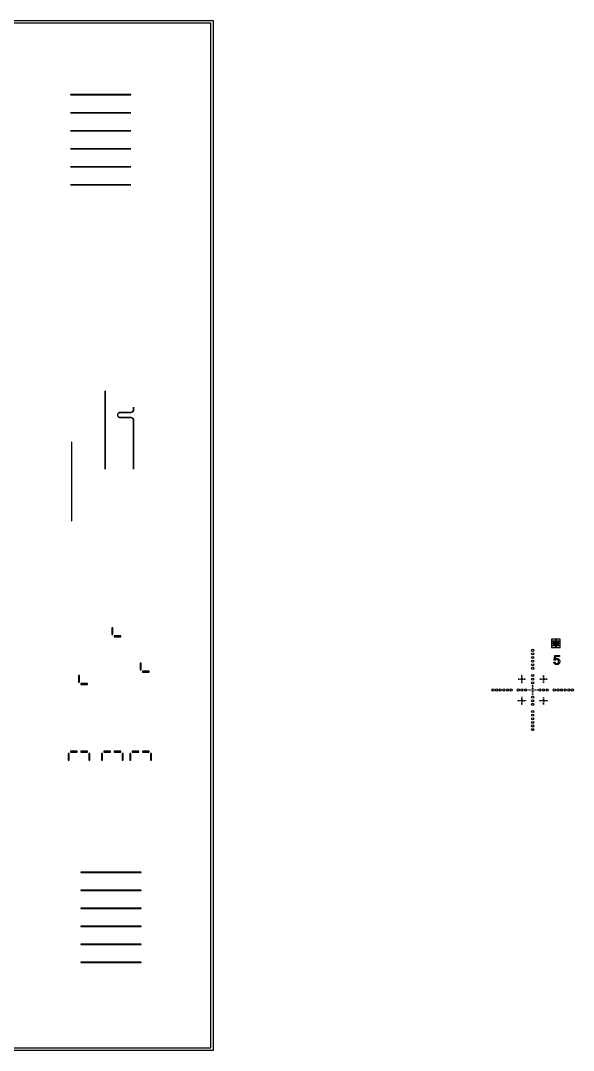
# Model space of a CAD drawing. Extents: x -47275 to 45580, y -34000 to 39989.
# Drawn here: x 30260 to 40990, y -10000 to 10000 of the extents above; entities that cross this region are included whole.
import ezdxf

# ---------------------------------------------------------------- set-up
doc = ezdxf.new("R2010")
doc.units = 0
doc.layers.add('Hybrids', color=5, linetype='CONTINUOUS')

# ---------------------------------------------------------------- blocks, each defined once
blk = doc.blocks.new('Alignment_marks')
at = {"layer": 'Hybrids', "linetype": 'CONTINUOUS'}
for points in [[(40567.5, -2010.591), (40567.5, -2051.841), (40650, -2051.841), (40650, -2045.591), (40649.782, -2045.581), (40649.566, -2045.553), (40649.353, -2045.506), (40649.145, -2045.44), (40648.943, -2045.357), (40648.75, -2045.256), (40648.566, -2045.139), (40648.393, -2045.006), (40648.232, -2044.859), (40648.085, -2044.698), (40647.952, -2044.525), (40647.835, -2044.341), (40647.734, -2044.148), (40647.651, -2043.946), (40647.585, -2043.738), (40647.538, -2043.525), (40647.51, -2043.309), (40647.5, -2043.091), (40647.51, -2042.873), (40647.538, -2042.657), (40647.585, -2042.444), (40647.651, -2042.236), (40647.734, -2042.034), (40647.835, -2041.841), (40647.952, -2041.657), (40648.085, -2041.484), (40648.232, -2041.323), (40648.393, -2041.176), (40648.566, -2041.043), (40648.75, -2040.926), (40648.943, -2040.825), (40649.145, -2040.742), (40649.353, -2040.676), (40649.566, -2040.629), (40649.782, -2040.601), (40650, -2040.591), (40650, -2035.591), (40649.782, -2035.581), (40649.566, -2035.553), (40649.353, -2035.506), (40649.145, -2035.44), (40648.943, -2035.357), (40648.75, -2035.256), (40648.566, -2035.139), (40648.393, -2035.006), (40648.232, -2034.859), (40648.085, -2034.698), (40647.952, -2034.525), (40647.835, -2034.341), (40647.734, -2034.148), (40647.651, -2033.946), (40647.585, -2033.738), (40647.538, -2033.525), (40647.51, -2033.309), (40647.5, -2033.091), (40647.51, -2032.873), (40647.538, -2032.657), (40647.585, -2032.444), (40647.651, -2032.236), (40647.734, -2032.034), (40647.835, -2031.841), (40647.952, -2031.657), (40648.085, -2031.484), (40648.232, -2031.323), (40648.393, -2031.176), (40648.566, -2031.043), (40648.75, -2030.926), (40648.943, -2030.825), (40649.145, -2030.742), (40649.353, -2030.676), (40649.566, -2030.629), (40649.782, -2030.601), (40650, -2030.591), (40650, -2025.591), (40649.782, -2025.581), (40649.566, -2025.553), (40649.353, -2025.506), (40649.145, -2025.44), (40648.943, -2025.357), (40648.75, -2025.256), (40648.566, -2025.139), (40648.393, -2025.006), (40648.232, -2024.859), (40648.085, -2024.698), (40647.952, -2024.525), (40647.835, -2024.341), (40647.734, -2024.148), (40647.651, -2023.946), (40647.585, -2023.738), (40647.538, -2023.525), (40647.51, -2023.309), (40647.5, -2023.091), (40647.51, -2022.873), (40647.538, -2022.657), (40647.585, -2022.444), (40647.651, -2022.236), (40647.734, -2022.034), (40647.835, -2021.841), (40647.952, -2021.657), (40648.085, -2021.484), (40648.232, -2021.323), (40648.393, -2021.176), (40648.566, -2021.043), (40648.75, -2020.926), (40648.943, -2020.825), (40649.145, -2020.742), (40649.353, -2020.676), (40649.566, -2020.629), (40649.782, -2020.601), (40650, -2020.591), (40650, -2010.591), (40567.5, -2010.591)], [(40567.5, -2051.841), (40567.5, -2093.091), (40577.5, -2093.091), (40577.51, -2092.873), (40577.538, -2092.657), (40577.585, -2092.444), (40577.651, -2092.236), (40577.734, -2092.034), (40577.835, -2091.841), (40577.952, -2091.657), (40578.085, -2091.484), (40578.232, -2091.323), (40578.393, -2091.176), (40578.566, -2091.043), (40578.75, -2090.926), (40578.943, -2090.825), (40579.145, -2090.742), (40579.353, -2090.676), (40579.566, -2090.629), (40579.782, -2090.601), (40580, -2090.591), (40580.218, -2090.601), (40580.434, -2090.629), (40580.647, -2090.676), (40580.855, -2090.742), (40581.057, -2090.825), (40581.25, -2090.926), (40581.434, -2091.043), (40581.607, -2091.176), (40581.768, -2091.323), (40581.915, -2091.484), (40582.048, -2091.657), (40582.165, -2091.841), (40582.266, -2092.034), (40582.349, -2092.236), (40582.415, -2092.444), (40582.462, -2092.657), (40582.49, -2092.873), (40582.5, -2093.091), (40587.5, -2093.091), (40587.51, -2092.873), (40587.538, -2092.657), (40587.585, -2092.444), (40587.651, -2092.236), (40587.734, -2092.034), (40587.835, -2091.841), (40587.952, -2091.657), (40588.085, -2091.484), (40588.232, -2091.323), (40588.393, -2091.176), (40588.566, -2091.043), (40588.75, -2090.926), (40588.943, -2090.825), (40589.145, -2090.742), (40589.353, -2090.676), (40589.566, -2090.629), (40589.782, -2090.601), (40590, -2090.591), (40590.218, -2090.601), (40590.434, -2090.629), (40590.647, -2090.676), (40590.855, -2090.742), (40591.057, -2090.825), (40591.25, -2090.926), (40591.434, -2091.043), (40591.607, -2091.176), (40591.768, -2091.323), (40591.915, -2091.484), (40592.048, -2091.657), (40592.165, -2091.841), (40592.266, -2092.034), (40592.349, -2092.236), (40592.415, -2092.444), (40592.462, -2092.657), (40592.49, -2092.873), (40592.5, -2093.091), (40597.5, -2093.091), (40597.51, -2092.873), (40597.538, -2092.657), (40597.585, -2092.444), (40597.651, -2092.236), (40597.734, -2092.034), (40597.835, -2091.841), (40597.952, -2091.657), (40598.085, -2091.484), (40598.232, -2091.323), (40598.393, -2091.176), (40598.566, -2091.043), (40598.75, -2090.926), (40598.943, -2090.825), (40599.145, -2090.742), (40599.353, -2090.676), (40599.566, -2090.629), (40599.782, -2090.601), (40600, -2090.591), (40600.218, -2090.601), (40600.434, -2090.629), (40600.647, -2090.676), (40600.855, -2090.742), (40601.057, -2090.825), (40601.25, -2090.926), (40601.434, -2091.043), (40601.607, -2091.176), (40601.768, -2091.323), (40601.915, -2091.484), (40602.048, -2091.657), (40602.165, -2091.841), (40602.266, -2092.034), (40602.349, -2092.236), (40602.415, -2092.444), (40602.462, -2092.657), (40602.49, -2092.873), (40602.5, -2093.091), (40608.75, -2093.091), (40608.75, -2051.841), (40567.5, -2051.841)], [(40567.5, -2093.091), (40567.5, -2134.341), (40608.75, -2134.341), (40608.75, -2093.091), (40602.5, -2093.091), (40602.49, -2093.309), (40602.462, -2093.525), (40602.415, -2093.738), (40602.349, -2093.946), (40602.266, -2094.148), (40602.165, -2094.341), (40602.048, -2094.525), (40601.915, -2094.698), (40601.768, -2094.859), (40601.607, -2095.006), (40601.434, -2095.139), (40601.25, -2095.256), (40601.057, -2095.357), (40600.855, -2095.44), (40600.647, -2095.506), (40600.434, -2095.553), (40600.218, -2095.581), (40600, -2095.591), (40599.782, -2095.581), (40599.566, -2095.553), (40599.353, -2095.506), (40599.145, -2095.44), (40598.943, -2095.357), (40598.75, -2095.256), (40598.566, -2095.139), (40598.393, -2095.006), (40598.232, -2094.859), (40598.085, -2094.698), (40597.952, -2094.525), (40597.835, -2094.341), (40597.734, -2094.148), (40597.651, -2093.946), (40597.585, -2093.738), (40597.538, -2093.525), (40597.51, -2093.309), (40597.5, -2093.091), (40592.5, -2093.091), (40592.49, -2093.309), (40592.462, -2093.525), (40592.415, -2093.738), (40592.349, -2093.946), (40592.266, -2094.148), (40592.165, -2094.341), (40592.048, -2094.525), (40591.915, -2094.698), (40591.768, -2094.859), (40591.607, -2095.006), (40591.434, -2095.139), (40591.25, -2095.256), (40591.057, -2095.357), (40590.855, -2095.44), (40590.647, -2095.506), (40590.434, -2095.553), (40590.218, -2095.581), (40590, -2095.591), (40589.782, -2095.581), (40589.566, -2095.553), (40589.353, -2095.506), (40589.145, -2095.44), (40588.943, -2095.357), (40588.75, -2095.256), (40588.566, -2095.139), (40588.393, -2095.006), (40588.232, -2094.859), (40588.085, -2094.698), (40587.952, -2094.525), (40587.835, -2094.341), (40587.734, -2094.148), (40587.651, -2093.946), (40587.585, -2093.738), (40587.538, -2093.525), (40587.51, -2093.309), (40587.5, -2093.091), (40582.5, -2093.091), (40582.49, -2093.309), (40582.462, -2093.525), (40582.415, -2093.738), (40582.349, -2093.946), (40582.266, -2094.148), (40582.165, -2094.341), (40582.048, -2094.525), (40581.915, -2094.698), (40581.768, -2094.859), (40581.607, -2095.006), (40581.434, -2095.139), (40581.25, -2095.256), (40581.057, -2095.357), (40580.855, -2095.44), (40580.647, -2095.506), (40580.434, -2095.553), (40580.218, -2095.581), (40580, -2095.591), (40579.782, -2095.581), (40579.566, -2095.553), (40579.353, -2095.506), (40579.145, -2095.44), (40578.943, -2095.357), (40578.75, -2095.256), (40578.566, -2095.139), (40578.393, -2095.006), (40578.232, -2094.859), (40578.085, -2094.698), (40577.952, -2094.525), (40577.835, -2094.341), (40577.734, -2094.148), (40577.651, -2093.946), (40577.585, -2093.738), (40577.538, -2093.525), (40577.51, -2093.309), (40577.5, -2093.091), (40567.5, -2093.091)], [(40567.5, -2134.341), (40567.5, -2175.591), (40650, -2175.591), (40650, -2165.591), (40649.782, -2165.581), (40649.566, -2165.553), (40649.353, -2165.506), (40649.145, -2165.44), (40648.943, -2165.357), (40648.75, -2165.256), (40648.566, -2165.139), (40648.393, -2165.006), (40648.232, -2164.859), (40648.085, -2164.698), (40647.952, -2164.525), (40647.835, -2164.341), (40647.734, -2164.148), (40647.651, -2163.946), (40647.585, -2163.738), (40647.538, -2163.525), (40647.51, -2163.309), (40647.5, -2163.091), (40647.51, -2162.873), (40647.538, -2162.657), (40647.585, -2162.444), (40647.651, -2162.236), (40647.734, -2162.034), (40647.835, -2161.841), (40647.952, -2161.657), (40648.085, -2161.484), (40648.232, -2161.323), (40648.393, -2161.176), (40648.566, -2161.043), (40648.75, -2160.926), (40648.943, -2160.825), (40649.145, -2160.742), (40649.353, -2160.676), (40649.566, -2160.629), (40649.782, -2160.601), (40650, -2160.591), (40650, -2155.591), (40649.782, -2155.581), (40649.566, -2155.553), (40649.353, -2155.506), (40649.145, -2155.44), (40648.943, -2155.357), (40648.75, -2155.256), (40648.566, -2155.139), (40648.393, -2155.006), (40648.232, -2154.859), (40648.085, -2154.698), (40647.952, -2154.525), (40647.835, -2154.341), (40647.734, -2154.148), (40647.651, -2153.946), (40647.585, -2153.738), (40647.538, -2153.525), (40647.51, -2153.309), (40647.5, -2153.091), (40647.51, -2152.873), (40647.538, -2152.657), (40647.585, -2152.444), (40647.651, -2152.236), (40647.734, -2152.034), (40647.835, -2151.841), (40647.952, -2151.657), (40648.085, -2151.484), (40648.232, -2151.323), (40648.393, -2151.176), (40648.566, -2151.043), (40648.75, -2150.926), (40648.943, -2150.825), (40649.145, -2150.742), (40649.353, -2150.676), (40649.566, -2150.629), (40649.782, -2150.601), (40650, -2150.591), (40650, -2145.591), (40649.782, -2145.581), (40649.566, -2145.553), (40649.353, -2145.506), (40649.145, -2145.44), (40648.943, -2145.357), (40648.75, -2145.256), (40648.566, -2145.139), (40648.393, -2145.006), (40648.232, -2144.859), (40648.085, -2144.698), (40647.952, -2144.525), (40647.835, -2144.341), (40647.734, -2144.148), (40647.651, -2143.946), (40647.585, -2143.738), (40647.538, -2143.525), (40647.51, -2143.309), (40647.5, -2143.091), (40647.51, -2142.873), (40647.538, -2142.657), (40647.585, -2142.444), (40647.651, -2142.236), (40647.734, -2142.034), (40647.835, -2141.841), (40647.952, -2141.657), (40648.085, -2141.484), (40648.232, -2141.323), (40648.393, -2141.176), (40648.566, -2141.043), (40648.75, -2140.926), (40648.943, -2140.825), (40649.145, -2140.742), (40649.353, -2140.676), (40649.566, -2140.629), (40649.782, -2140.601), (40650, -2140.591), (40650, -2134.341), (40567.5, -2134.341)], [(40608.75, -2051.841), (40608.75, -2072.466), (40647.58, -2072.466), (40647.585, -2072.444), (40647.651, -2072.236), (40647.734, -2072.034), (40647.835, -2071.841), (40647.952, -2071.657), (40648.085, -2071.484), (40648.232, -2071.323), (40648.393, -2071.176), (40648.566, -2071.043), (40648.75, -2070.926), (40648.943, -2070.825), (40649.145, -2070.742), (40649.353, -2070.676), (40649.566, -2070.629), (40649.782, -2070.601), (40650, -2070.591), (40650, -2065.591), (40649.782, -2065.581), (40649.566, -2065.553), (40649.353, -2065.506), (40649.145, -2065.44), (40648.943, -2065.357), (40648.75, -2065.256), (40648.566, -2065.139), (40648.393, -2065.006), (40648.232, -2064.859), (40648.085, -2064.698), (40647.952, -2064.525), (40647.835, -2064.341), (40647.734, -2064.148), (40647.651, -2063.946), (40647.585, -2063.738), (40647.538, -2063.525), (40647.51, -2063.309), (40647.5, -2063.091), (40647.51, -2062.873), (40647.538, -2062.657), (40647.585, -2062.444), (40647.651, -2062.236), (40647.734, -2062.034), (40647.835, -2061.841), (40647.952, -2061.657), (40648.085, -2061.484), (40648.232, -2061.323), (40648.393, -2061.176), (40648.566, -2061.043), (40648.75, -2060.926), (40648.943, -2060.825), (40649.145, -2060.742), (40649.353, -2060.676), (40649.566, -2060.629), (40649.782, -2060.601), (40650, -2060.591), (40650, -2051.841), (40608.75, -2051.841)], [(40608.75, -2072.466), (40608.75, -2093.091), (40617.5, -2093.091), (40617.51, -2092.873), (40617.538, -2092.657), (40617.585, -2092.444), (40617.651, -2092.236), (40617.734, -2092.034), (40617.835, -2091.841), (40617.952, -2091.657), (40618.085, -2091.484), (40618.232, -2091.323), (40618.393, -2091.176), (40618.566, -2091.043), (40618.75, -2090.926), (40618.943, -2090.825), (40619.145, -2090.742), (40619.353, -2090.676), (40619.566, -2090.629), (40619.782, -2090.601), (40620, -2090.591), (40620.218, -2090.601), (40620.434, -2090.629), (40620.647, -2090.676), (40620.855, -2090.742), (40621.057, -2090.825), (40621.25, -2090.926), (40621.434, -2091.043), (40621.607, -2091.176), (40621.768, -2091.323), (40621.915, -2091.484), (40622.048, -2091.657), (40622.165, -2091.841), (40622.266, -2092.034), (40622.349, -2092.236), (40622.415, -2092.444), (40622.462, -2092.657), (40622.49, -2092.873), (40622.5, -2093.091), (40627.5, -2093.091), (40627.51, -2092.873), (40627.538, -2092.657), (40627.585, -2092.444), (40627.651, -2092.236), (40627.734, -2092.034), (40627.835, -2091.841), (40627.952, -2091.657), (40628.085, -2091.484), (40628.232, -2091.323), (40628.393, -2091.176), (40628.566, -2091.043), (40628.75, -2090.926), (40628.943, -2090.825), (40629.145, -2090.742), (40629.353, -2090.676), (40629.566, -2090.629), (40629.782, -2090.601), (40630, -2090.591), (40630.218, -2090.601), (40630.434, -2090.629), (40630.647, -2090.676), (40630.855, -2090.742), (40631.057, -2090.825), (40631.25, -2090.926), (40631.434, -2091.043), (40631.607, -2091.176), (40631.768, -2091.323), (40631.915, -2091.484), (40632.048, -2091.657), (40632.165, -2091.841), (40632.266, -2092.034), (40632.349, -2092.236), (40632.415, -2092.444), (40632.462, -2092.657), (40632.49, -2092.873), (40632.5, -2093.091), (40637.5, -2093.091), (40637.51, -2092.873), (40637.538, -2092.657), (40637.585, -2092.444), (40637.651, -2092.236), (40637.734, -2092.034), (40637.835, -2091.841), (40637.952, -2091.657), (40638.085, -2091.484), (40638.232, -2091.323), (40638.393, -2091.176), (40638.566, -2091.043), (40638.75, -2090.926), (40638.943, -2090.825), (40639.145, -2090.742), (40639.353, -2090.676), (40639.566, -2090.629), (40639.782, -2090.601), (40640, -2090.591), (40640.218, -2090.601), (40640.434, -2090.629), (40640.647, -2090.676), (40640.855, -2090.742), (40641.057, -2090.825), (40641.25, -2090.926), (40641.434, -2091.043), (40641.607, -2091.176), (40641.768, -2091.323), (40641.915, -2091.484), (40642.048, -2091.657), (40642.165, -2091.841), (40642.266, -2092.034), (40642.349, -2092.236), (40642.415, -2092.444), (40642.462, -2092.657), (40642.49, -2092.873), (40642.5, -2093.091), (40647.5, -2093.091), (40647.51, -2092.873), (40647.538, -2092.657), (40647.585, -2092.444), (40647.651, -2092.236), (40647.734, -2092.034), (40647.835, -2091.841), (40647.952, -2091.657), (40648.085, -2091.484), (40648.232, -2091.323), (40648.393, -2091.176), (40648.566, -2091.043), (40648.75, -2090.926), (40648.943, -2090.825), (40649.145, -2090.742), (40649.353, -2090.676), (40649.566, -2090.629), (40649.782, -2090.601), (40650, -2090.591), (40650, -2085.591), (40649.782, -2085.581), (40649.566, -2085.553), (40649.353, -2085.506), (40649.145, -2085.44), (40648.943, -2085.357), (40648.75, -2085.256), (40648.566, -2085.139), (40648.393, -2085.006), (40648.232, -2084.859), (40648.085, -2084.698), (40647.952, -2084.525), (40647.835, -2084.341), (40647.734, -2084.148), (40647.651, -2083.946), (40647.585, -2083.738), (40647.538, -2083.525), (40647.51, -2083.309), (40647.5, -2083.091), (40647.51, -2082.873), (40647.538, -2082.657), (40647.585, -2082.444), (40647.651, -2082.236), (40647.734, -2082.034), (40647.835, -2081.841), (40647.952, -2081.657), (40648.085, -2081.484), (40648.232, -2081.323), (40648.393, -2081.176), (40648.566, -2081.043), (40648.75, -2080.926), (40648.943, -2080.825), (40649.145, -2080.742), (40649.353, -2080.676), (40649.566, -2080.629), (40649.782, -2080.601), (40650, -2080.591), (40650, -2075.591), (40649.782, -2075.581), (40649.566, -2075.553), (40649.353, -2075.506), (40649.145, -2075.44), (40648.943, -2075.357), (40648.75, -2075.256), (40648.566, -2075.139), (40648.393, -2075.006), (40648.232, -2074.859), (40648.085, -2074.698), (40647.952, -2074.525), (40647.835, -2074.341), (40647.734, -2074.148), (40647.651, -2073.946), (40647.585, -2073.738), (40647.538, -2073.525), (40647.51, -2073.309), (40647.5, -2073.091), (40647.51, -2072.873), (40647.538, -2072.657), (40647.58, -2072.466), (40608.75, -2072.466)], [(40608.75, -2093.091), (40608.75, -2113.716), (40647.58, -2113.716), (40647.538, -2113.525), (40647.51, -2113.309), (40647.5, -2113.091), (40647.51, -2112.873), (40647.538, -2112.657), (40647.585, -2112.444), (40647.651, -2112.236), (40647.734, -2112.034), (40647.835, -2111.841), (40647.952, -2111.657), (40648.085, -2111.484), (40648.232, -2111.323), (40648.393, -2111.176), (40648.566, -2111.043), (40648.75, -2110.926), (40648.943, -2110.825), (40649.145, -2110.742), (40649.353, -2110.676), (40649.566, -2110.629), (40649.782, -2110.601), (40650, -2110.591), (40650, -2105.591), (40649.782, -2105.581), (40649.566, -2105.553), (40649.353, -2105.506), (40649.145, -2105.44), (40648.943, -2105.357), (40648.75, -2105.256), (40648.566, -2105.139), (40648.393, -2105.006), (40648.232, -2104.859), (40648.085, -2104.698), (40647.952, -2104.525), (40647.835, -2104.341), (40647.734, -2104.148), (40647.651, -2103.946), (40647.585, -2103.738), (40647.538, -2103.525), (40647.51, -2103.309), (40647.5, -2103.091), (40647.51, -2102.873), (40647.538, -2102.657), (40647.585, -2102.444), (40647.651, -2102.236), (40647.734, -2102.034), (40647.835, -2101.841), (40647.952, -2101.657), (40648.085, -2101.484), (40648.232, -2101.323), (40648.393, -2101.176), (40648.566, -2101.043), (40648.75, -2100.926), (40648.943, -2100.825), (40649.145, -2100.742), (40649.353, -2100.676), (40649.566, -2100.629), (40649.782, -2100.601), (40650, -2100.591), (40650, -2095.591), (40649.782, -2095.581), (40649.566, -2095.553), (40649.353, -2095.506), (40649.145, -2095.44), (40648.943, -2095.357), (40648.75, -2095.256), (40648.566, -2095.139), (40648.393, -2095.006), (40648.232, -2094.859), (40648.085, -2094.698), (40647.952, -2094.525), (40647.835, -2094.341), (40647.734, -2094.148), (40647.651, -2093.946), (40647.585, -2093.738), (40647.538, -2093.525), (40647.51, -2093.309), (40647.5, -2093.091), (40642.5, -2093.091), (40642.49, -2093.309), (40642.462, -2093.525), (40642.415, -2093.738), (40642.349, -2093.946), (40642.266, -2094.148), (40642.165, -2094.341), (40642.048, -2094.525), (40641.915, -2094.698), (40641.768, -2094.859), (40641.607, -2095.006), (40641.434, -2095.139), (40641.25, -2095.256), (40641.057, -2095.357), (40640.855, -2095.44), (40640.647, -2095.506), (40640.434, -2095.553), (40640.218, -2095.581), (40640, -2095.591), (40639.782, -2095.581), (40639.566, -2095.553), (40639.353, -2095.506), (40639.145, -2095.44), (40638.943, -2095.357), (40638.75, -2095.256), (40638.566, -2095.139), (40638.393, -2095.006), (40638.232, -2094.859), (40638.085, -2094.698), (40637.952, -2094.525), (40637.835, -2094.341), (40637.734, -2094.148), (40637.651, -2093.946), (40637.585, -2093.738), (40637.538, -2093.525), (40637.51, -2093.309), (40637.5, -2093.091), (40632.5, -2093.091), (40632.49, -2093.309), (40632.462, -2093.525), (40632.415, -2093.738), (40632.349, -2093.946), (40632.266, -2094.148), (40632.165, -2094.341), (40632.048, -2094.525), (40631.915, -2094.698), (40631.768, -2094.859), (40631.607, -2095.006), (40631.434, -2095.139), (40631.25, -2095.256), (40631.057, -2095.357), (40630.855, -2095.44), (40630.647, -2095.506), (40630.434, -2095.553), (40630.218, -2095.581), (40630, -2095.591), (40629.782, -2095.581), (40629.566, -2095.553), (40629.353, -2095.506), (40629.145, -2095.44), (40628.943, -2095.357), (40628.75, -2095.256), (40628.566, -2095.139), (40628.393, -2095.006), (40628.232, -2094.859), (40628.085, -2094.698), (40627.952, -2094.525), (40627.835, -2094.341), (40627.734, -2094.148), (40627.651, -2093.946), (40627.585, -2093.738), (40627.538, -2093.525), (40627.51, -2093.309), (40627.5, -2093.091), (40622.5, -2093.091), (40622.49, -2093.309), (40622.462, -2093.525), (40622.415, -2093.738), (40622.349, -2093.946), (40622.266, -2094.148), (40622.165, -2094.341), (40622.048, -2094.525), (40621.915, -2094.698), (40621.768, -2094.859), (40621.607, -2095.006), (40621.434, -2095.139), (40621.25, -2095.256), (40621.057, -2095.357), (40620.855, -2095.44), (40620.647, -2095.506), (40620.434, -2095.553), (40620.218, -2095.581), (40620, -2095.591), (40619.782, -2095.581), (40619.566, -2095.553), (40619.353, -2095.506), (40619.145, -2095.44), (40618.943, -2095.357), (40618.75, -2095.256), (40618.566, -2095.139), (40618.393, -2095.006), (40618.232, -2094.859), (40618.085, -2094.698), (40617.952, -2094.525), (40617.835, -2094.341), (40617.734, -2094.148), (40617.651, -2093.946), (40617.585, -2093.738), (40617.538, -2093.525), (40617.51, -2093.309), (40617.5, -2093.091), (40608.75, -2093.091)], [(40608.75, -2113.716), (40608.75, -2134.341), (40650, -2134.341), (40650, -2125.591), (40649.782, -2125.581), (40649.566, -2125.553), (40649.353, -2125.506), (40649.145, -2125.44), (40648.943, -2125.357), (40648.75, -2125.256), (40648.566, -2125.139), (40648.393, -2125.006), (40648.232, -2124.859), (40648.085, -2124.698), (40647.952, -2124.525), (40647.835, -2124.341), (40647.734, -2124.148), (40647.651, -2123.946), (40647.585, -2123.738), (40647.538, -2123.525), (40647.51, -2123.309), (40647.5, -2123.091), (40647.51, -2122.873), (40647.538, -2122.657), (40647.585, -2122.444), (40647.651, -2122.236), (40647.734, -2122.034), (40647.835, -2121.841), (40647.952, -2121.657), (40648.085, -2121.484), (40648.232, -2121.323), (40648.393, -2121.176), (40648.566, -2121.043), (40648.75, -2120.926), (40648.943, -2120.825), (40649.145, -2120.742), (40649.353, -2120.676), (40649.566, -2120.629), (40649.782, -2120.601), (40650, -2120.591), (40650, -2115.591), (40649.782, -2115.581), (40649.566, -2115.553), (40649.353, -2115.506), (40649.145, -2115.44), (40648.943, -2115.357), (40648.75, -2115.256), (40648.566, -2115.139), (40648.393, -2115.006), (40648.232, -2114.859), (40648.085, -2114.698), (40647.952, -2114.525), (40647.835, -2114.341), (40647.734, -2114.148), (40647.651, -2113.946), (40647.585, -2113.738), (40647.58, -2113.716), (40608.75, -2113.716)], [(40650, -2010.591), (40650, -2020.591), (40650.218, -2020.601), (40650.434, -2020.629), (40650.647, -2020.676), (40650.855, -2020.742), (40651.057, -2020.825), (40651.25, -2020.926), (40651.434, -2021.043), (40651.607, -2021.176), (40651.768, -2021.323), (40651.915, -2021.484), (40652.048, -2021.657), (40652.165, -2021.841), (40652.266, -2022.034), (40652.349, -2022.236), (40652.415, -2022.444), (40652.462, -2022.657), (40652.49, -2022.873), (40652.5, -2023.091), (40652.49, -2023.309), (40652.462, -2023.525), (40652.415, -2023.738), (40652.349, -2023.946), (40652.266, -2024.148), (40652.165, -2024.341), (40652.048, -2024.525), (40651.915, -2024.698), (40651.768, -2024.859), (40651.607, -2025.006), (40651.434, -2025.139), (40651.25, -2025.256), (40651.057, -2025.357), (40650.855, -2025.44), (40650.647, -2025.506), (40650.434, -2025.553), (40650.218, -2025.581), (40650, -2025.591), (40650, -2030.591), (40650.218, -2030.601), (40650.434, -2030.629), (40650.647, -2030.676), (40650.855, -2030.742), (40651.057, -2030.825), (40651.25, -2030.926), (40651.434, -2031.043), (40651.607, -2031.176), (40651.768, -2031.323), (40651.915, -2031.484), (40652.048, -2031.657), (40652.165, -2031.841), (40652.266, -2032.034), (40652.349, -2032.236), (40652.415, -2032.444), (40652.462, -2032.657), (40652.49, -2032.873), (40652.5, -2033.091), (40652.49, -2033.309), (40652.462, -2033.525), (40652.415, -2033.738), (40652.349, -2033.946), (40652.266, -2034.148), (40652.165, -2034.341), (40652.048, -2034.525), (40651.915, -2034.698), (40651.768, -2034.859), (40651.607, -2035.006), (40651.434, -2035.139), (40651.25, -2035.256), (40651.057, -2035.357), (40650.855, -2035.44), (40650.647, -2035.506), (40650.434, -2035.553), (40650.218, -2035.581), (40650, -2035.591), (40650, -2040.591), (40650.218, -2040.601), (40650.434, -2040.629), (40650.647, -2040.676), (40650.855, -2040.742), (40651.057, -2040.825), (40651.25, -2040.926), (40651.434, -2041.043), (40651.607, -2041.176), (40651.768, -2041.323), (40651.915, -2041.484), (40652.048, -2041.657), (40652.165, -2041.841), (40652.266, -2042.034), (40652.349, -2042.236), (40652.415, -2042.444), (40652.462, -2042.657), (40652.49, -2042.873), (40652.5, -2043.091), (40652.49, -2043.309), (40652.462, -2043.525), (40652.415, -2043.738), (40652.349, -2043.946), (40652.266, -2044.148), (40652.165, -2044.341), (40652.048, -2044.525), (40651.915, -2044.698), (40651.768, -2044.859), (40651.607, -2045.006), (40651.434, -2045.139), (40651.25, -2045.256), (40651.057, -2045.357), (40650.855, -2045.44), (40650.647, -2045.506), (40650.434, -2045.553), (40650.218, -2045.581), (40650, -2045.591), (40650, -2051.841), (40732.5, -2051.841), (40732.5, -2010.591), (40650, -2010.591)], [(40650, -2051.841), (40650, -2060.591), (40650.218, -2060.601), (40650.434, -2060.629), (40650.647, -2060.676), (40650.855, -2060.742), (40651.057, -2060.825), (40651.25, -2060.926), (40651.434, -2061.043), (40651.607, -2061.176), (40651.768, -2061.323), (40651.915, -2061.484), (40652.048, -2061.657), (40652.165, -2061.841), (40652.266, -2062.034), (40652.349, -2062.236), (40652.415, -2062.444), (40652.462, -2062.657), (40652.49, -2062.873), (40652.5, -2063.091), (40652.49, -2063.309), (40652.462, -2063.525), (40652.415, -2063.738), (40652.349, -2063.946), (40652.266, -2064.148), (40652.165, -2064.341), (40652.048, -2064.525), (40651.915, -2064.698), (40651.768, -2064.859), (40651.607, -2065.006), (40651.434, -2065.139), (40651.25, -2065.256), (40651.057, -2065.357), (40650.855, -2065.44), (40650.647, -2065.506), (40650.434, -2065.553), (40650.218, -2065.581), (40650, -2065.591), (40650, -2070.591), (40650.218, -2070.601), (40650.434, -2070.629), (40650.647, -2070.676), (40650.855, -2070.742), (40651.057, -2070.825), (40651.25, -2070.926), (40651.434, -2071.043), (40651.607, -2071.176), (40651.768, -2071.323), (40651.915, -2071.484), (40652.048, -2071.657), (40652.165, -2071.841), (40652.266, -2072.034), (40652.349, -2072.236), (40652.415, -2072.444), (40652.419, -2072.466), (40691.25, -2072.466), (40691.25, -2051.841), (40650, -2051.841)], [(40652.419, -2072.466), (40652.462, -2072.657), (40652.49, -2072.873), (40652.5, -2073.091), (40652.49, -2073.309), (40652.462, -2073.525), (40652.415, -2073.738), (40652.349, -2073.946), (40652.266, -2074.148), (40652.165, -2074.341), (40652.048, -2074.525), (40651.915, -2074.698), (40651.768, -2074.859), (40651.607, -2075.006), (40651.434, -2075.139), (40651.25, -2075.256), (40651.057, -2075.357), (40650.855, -2075.44), (40650.647, -2075.506), (40650.434, -2075.553), (40650.218, -2075.581), (40650, -2075.591), (40650, -2080.591), (40650.218, -2080.601), (40650.434, -2080.629), (40650.647, -2080.676), (40650.855, -2080.742), (40651.057, -2080.825), (40651.25, -2080.926), (40651.434, -2081.043), (40651.607, -2081.176), (40651.768, -2081.323), (40651.915, -2081.484), (40652.048, -2081.657), (40652.165, -2081.841), (40652.266, -2082.034), (40652.349, -2082.236), (40652.415, -2082.444), (40652.462, -2082.657), (40652.49, -2082.873), (40652.5, -2083.091), (40652.49, -2083.309), (40652.462, -2083.525), (40652.415, -2083.738), (40652.349, -2083.946), (40652.266, -2084.148), (40652.165, -2084.341), (40652.048, -2084.525), (40651.915, -2084.698), (40651.768, -2084.859), (40651.607, -2085.006), (40651.434, -2085.139), (40651.25, -2085.256), (40651.057, -2085.357), (40650.855, -2085.44), (40650.647, -2085.506), (40650.434, -2085.553), (40650.218, -2085.581), (40650, -2085.591), (40650, -2090.591), (40650.218, -2090.601), (40650.434, -2090.629), (40650.647, -2090.676), (40650.855, -2090.742), (40651.057, -2090.825), (40651.25, -2090.926), (40651.434, -2091.043), (40651.607, -2091.176), (40651.768, -2091.323), (40651.915, -2091.484), (40652.048, -2091.657), (40652.165, -2091.841), (40652.266, -2092.034), (40652.349, -2092.236), (40652.415, -2092.444), (40652.462, -2092.657), (40652.49, -2092.873), (40652.5, -2093.091), (40657.5, -2093.091), (40657.51, -2092.873), (40657.538, -2092.657), (40657.585, -2092.444), (40657.651, -2092.236), (40657.734, -2092.034), (40657.835, -2091.841), (40657.952, -2091.657), (40658.085, -2091.484), (40658.232, -2091.323), (40658.393, -2091.176), (40658.566, -2091.043), (40658.75, -2090.926), (40658.943, -2090.825), (40659.145, -2090.742), (40659.353, -2090.676), (40659.566, -2090.629), (40659.782, -2090.601), (40660, -2090.591), (40660.218, -2090.601), (40660.434, -2090.629), (40660.647, -2090.676), (40660.855, -2090.742), (40661.057, -2090.825), (40661.25, -2090.926), (40661.434, -2091.043), (40661.607, -2091.176), (40661.768, -2091.323), (40661.915, -2091.484), (40662.048, -2091.657), (40662.165, -2091.841), (40662.266, -2092.034), (40662.349, -2092.236), (40662.415, -2092.444), (40662.462, -2092.657), (40662.49, -2092.873), (40662.5, -2093.091), (40667.5, -2093.091), (40667.51, -2092.873), (40667.538, -2092.657), (40667.585, -2092.444), (40667.651, -2092.236), (40667.734, -2092.034), (40667.835, -2091.841), (40667.952, -2091.657), (40668.085, -2091.484), (40668.232, -2091.323), (40668.393, -2091.176), (40668.566, -2091.043), (40668.75, -2090.926), (40668.943, -2090.825), (40669.145, -2090.742), (40669.353, -2090.676), (40669.566, -2090.629), (40669.782, -2090.601), (40670, -2090.591), (40670.218, -2090.601), (40670.434, -2090.629), (40670.647, -2090.676), (40670.855, -2090.742), (40671.057, -2090.825), (40671.25, -2090.926), (40671.434, -2091.043), (40671.607, -2091.176), (40671.768, -2091.323), (40671.915, -2091.484), (40672.048, -2091.657), (40672.165, -2091.841), (40672.266, -2092.034), (40672.349, -2092.236), (40672.415, -2092.444), (40672.462, -2092.657), (40672.49, -2092.873), (40672.5, -2093.091), (40677.5, -2093.091), (40677.51, -2092.873), (40677.538, -2092.657), (40677.585, -2092.444), (40677.651, -2092.236), (40677.734, -2092.034), (40677.835, -2091.841), (40677.952, -2091.657), (40678.085, -2091.484), (40678.232, -2091.323), (40678.393, -2091.176), (40678.566, -2091.043), (40678.75, -2090.926), (40678.943, -2090.825), (40679.145, -2090.742), (40679.353, -2090.676), (40679.566, -2090.629), (40679.782, -2090.601), (40680, -2090.591), (40680.218, -2090.601), (40680.434, -2090.629), (40680.647, -2090.676), (40680.855, -2090.742), (40681.057, -2090.825), (40681.25, -2090.926), (40681.434, -2091.043), (40681.607, -2091.176), (40681.768, -2091.323), (40681.915, -2091.484), (40682.048, -2091.657), (40682.165, -2091.841), (40682.266, -2092.034), (40682.349, -2092.236), (40682.415, -2092.444), (40682.462, -2092.657), (40682.49, -2092.873), (40682.5, -2093.091), (40691.25, -2093.091), (40691.25, -2072.466), (40652.419, -2072.466)], [(40652.5, -2093.091), (40652.49, -2093.309), (40652.462, -2093.525), (40652.415, -2093.738), (40652.349, -2093.946), (40652.266, -2094.148), (40652.165, -2094.341), (40652.048, -2094.525), (40651.915, -2094.698), (40651.768, -2094.859), (40651.607, -2095.006), (40651.434, -2095.139), (40651.25, -2095.256), (40651.057, -2095.357), (40650.855, -2095.44), (40650.647, -2095.506), (40650.434, -2095.553), (40650.218, -2095.581), (40650, -2095.591), (40650, -2100.591), (40650.218, -2100.601), (40650.434, -2100.629), (40650.647, -2100.676), (40650.855, -2100.742), (40651.057, -2100.825), (40651.25, -2100.926), (40651.434, -2101.043), (40651.607, -2101.176), (40651.768, -2101.323), (40651.915, -2101.484), (40652.048, -2101.657), (40652.165, -2101.841), (40652.266, -2102.034), (40652.349, -2102.236), (40652.415, -2102.444), (40652.462, -2102.657), (40652.49, -2102.873), (40652.5, -2103.091), (40652.49, -2103.309), (40652.462, -2103.525), (40652.415, -2103.738), (40652.349, -2103.946), (40652.266, -2104.148), (40652.165, -2104.341), (40652.048, -2104.525), (40651.915, -2104.698), (40651.768, -2104.859), (40651.607, -2105.006), (40651.434, -2105.139), (40651.25, -2105.256), (40651.057, -2105.357), (40650.855, -2105.44), (40650.647, -2105.506), (40650.434, -2105.553), (40650.218, -2105.581), (40650, -2105.591), (40650, -2110.591), (40650.218, -2110.601), (40650.434, -2110.629), (40650.647, -2110.676), (40650.855, -2110.742), (40651.057, -2110.825), (40651.25, -2110.926), (40651.434, -2111.043), (40651.607, -2111.176), (40651.768, -2111.323), (40651.915, -2111.484), (40652.048, -2111.657), (40652.165, -2111.841), (40652.266, -2112.034), (40652.349, -2112.236), (40652.415, -2112.444), (40652.462, -2112.657), (40652.49, -2112.873), (40652.5, -2113.091), (40652.49, -2113.309), (40652.462, -2113.525), (40652.419, -2113.716), (40691.25, -2113.716), (40691.25, -2093.091), (40682.5, -2093.091), (40682.49, -2093.309), (40682.462, -2093.525), (40682.415, -2093.738), (40682.349, -2093.946), (40682.266, -2094.148), (40682.165, -2094.341), (40682.048, -2094.525), (40681.915, -2094.698), (40681.768, -2094.859), (40681.607, -2095.006), (40681.434, -2095.139), (40681.25, -2095.256), (40681.057, -2095.357), (40680.855, -2095.44), (40680.647, -2095.506), (40680.434, -2095.553), (40680.218, -2095.581), (40680, -2095.591), (40679.782, -2095.581), (40679.566, -2095.553), (40679.353, -2095.506), (40679.145, -2095.44), (40678.943, -2095.357), (40678.75, -2095.256), (40678.566, -2095.139), (40678.393, -2095.006), (40678.232, -2094.859), (40678.085, -2094.698), (40677.952, -2094.525), (40677.835, -2094.341), (40677.734, -2094.148), (40677.651, -2093.946), (40677.585, -2093.738), (40677.538, -2093.525), (40677.51, -2093.309), (40677.5, -2093.091), (40672.5, -2093.091), (40672.49, -2093.309), (40672.462, -2093.525), (40672.415, -2093.738), (40672.349, -2093.946), (40672.266, -2094.148), (40672.165, -2094.341), (40672.048, -2094.525), (40671.915, -2094.698), (40671.768, -2094.859), (40671.607, -2095.006), (40671.434, -2095.139), (40671.25, -2095.256), (40671.057, -2095.357), (40670.855, -2095.44), (40670.647, -2095.506), (40670.434, -2095.553), (40670.218, -2095.581), (40670, -2095.591), (40669.782, -2095.581), (40669.566, -2095.553), (40669.353, -2095.506), (40669.145, -2095.44), (40668.943, -2095.357), (40668.75, -2095.256), (40668.566, -2095.139), (40668.393, -2095.006), (40668.232, -2094.859), (40668.085, -2094.698), (40667.952, -2094.525), (40667.835, -2094.341), (40667.734, -2094.148), (40667.651, -2093.946), (40667.585, -2093.738), (40667.538, -2093.525), (40667.51, -2093.309), (40667.5, -2093.091), (40662.5, -2093.091), (40662.49, -2093.309), (40662.462, -2093.525), (40662.415, -2093.738), (40662.349, -2093.946), (40662.266, -2094.148), (40662.165, -2094.341), (40662.048, -2094.525), (40661.915, -2094.698), (40661.768, -2094.859), (40661.607, -2095.006), (40661.434, -2095.139), (40661.25, -2095.256), (40661.057, -2095.357), (40660.855, -2095.44), (40660.647, -2095.506), (40660.434, -2095.553), (40660.218, -2095.581), (40660, -2095.591), (40659.782, -2095.581), (40659.566, -2095.553), (40659.353, -2095.506), (40659.145, -2095.44), (40658.943, -2095.357), (40658.75, -2095.256), (40658.566, -2095.139), (40658.393, -2095.006), (40658.232, -2094.859), (40658.085, -2094.698), (40657.952, -2094.525), (40657.835, -2094.341), (40657.734, -2094.148), (40657.651, -2093.946), (40657.585, -2093.738), (40657.538, -2093.525), (40657.51, -2093.309), (40657.5, -2093.091), (40652.5, -2093.091)], [(40652.419, -2113.716), (40652.415, -2113.738), (40652.349, -2113.946), (40652.266, -2114.148), (40652.165, -2114.341), (40652.048, -2114.525), (40651.915, -2114.698), (40651.768, -2114.859), (40651.607, -2115.006), (40651.434, -2115.139), (40651.25, -2115.256), (40651.057, -2115.357), (40650.855, -2115.44), (40650.647, -2115.506), (40650.434, -2115.553), (40650.218, -2115.581), (40650, -2115.591), (40650, -2120.591), (40650.218, -2120.601), (40650.434, -2120.629), (40650.647, -2120.676), (40650.855, -2120.742), (40651.057, -2120.825), (40651.25, -2120.926), (40651.434, -2121.043), (40651.607, -2121.176), (40651.768, -2121.323), (40651.915, -2121.484), (40652.048, -2121.657), (40652.165, -2121.841), (40652.266, -2122.034), (40652.349, -2122.236), (40652.415, -2122.444), (40652.462, -2122.657), (40652.49, -2122.873), (40652.5, -2123.091), (40652.49, -2123.309), (40652.462, -2123.525), (40652.415, -2123.738), (40652.349, -2123.946), (40652.266, -2124.148), (40652.165, -2124.341), (40652.048, -2124.525), (40651.915, -2124.698), (40651.768, -2124.859), (40651.607, -2125.006), (40651.434, -2125.139), (40651.25, -2125.256), (40651.057, -2125.357), (40650.855, -2125.44), (40650.647, -2125.506), (40650.434, -2125.553), (40650.218, -2125.581), (40650, -2125.591), (40650, -2134.341), (40691.25, -2134.341), (40691.25, -2113.716), (40652.419, -2113.716)], [(40650, -2134.341), (40650, -2140.591), (40650.218, -2140.601), (40650.434, -2140.629), (40650.647, -2140.676), (40650.855, -2140.742), (40651.057, -2140.825), (40651.25, -2140.926), (40651.434, -2141.043), (40651.607, -2141.176), (40651.768, -2141.323), (40651.915, -2141.484), (40652.048, -2141.657), (40652.165, -2141.841), (40652.266, -2142.034), (40652.349, -2142.236), (40652.415, -2142.444), (40652.462, -2142.657), (40652.49, -2142.873), (40652.5, -2143.091), (40652.49, -2143.309), (40652.462, -2143.525), (40652.415, -2143.738), (40652.349, -2143.946), (40652.266, -2144.148), (40652.165, -2144.341), (40652.048, -2144.525), (40651.915, -2144.698), (40651.768, -2144.859), (40651.607, -2145.006), (40651.434, -2145.139), (40651.25, -2145.256), (40651.057, -2145.357), (40650.855, -2145.44), (40650.647, -2145.506), (40650.434, -2145.553), (40650.218, -2145.581), (40650, -2145.591), (40650, -2150.591), (40650.218, -2150.601), (40650.434, -2150.629), (40650.647, -2150.676), (40650.855, -2150.742), (40651.057, -2150.825), (40651.25, -2150.926), (40651.434, -2151.043), (40651.607, -2151.176), (40651.768, -2151.323), (40651.915, -2151.484), (40652.048, -2151.657), (40652.165, -2151.841), (40652.266, -2152.034), (40652.349, -2152.236), (40652.415, -2152.444), (40652.462, -2152.657), (40652.49, -2152.873), (40652.5, -2153.091), (40652.49, -2153.309), (40652.462, -2153.525), (40652.415, -2153.738), (40652.349, -2153.946), (40652.266, -2154.148), (40652.165, -2154.341), (40652.048, -2154.525), (40651.915, -2154.698), (40651.768, -2154.859), (40651.607, -2155.006), (40651.434, -2155.139), (40651.25, -2155.256), (40651.057, -2155.357), (40650.855, -2155.44), (40650.647, -2155.506), (40650.434, -2155.553), (40650.218, -2155.581), (40650, -2155.591), (40650, -2160.591), (40650.218, -2160.601), (40650.434, -2160.629), (40650.647, -2160.676), (40650.855, -2160.742), (40651.057, -2160.825), (40651.25, -2160.926), (40651.434, -2161.043), (40651.607, -2161.176), (40651.768, -2161.323), (40651.915, -2161.484), (40652.048, -2161.657), (40652.165, -2161.841), (40652.266, -2162.034), (40652.349, -2162.236), (40652.415, -2162.444), (40652.462, -2162.657), (40652.49, -2162.873), (40652.5, -2163.091), (40652.49, -2163.309), (40652.462, -2163.525), (40652.415, -2163.738), (40652.349, -2163.946), (40652.266, -2164.148), (40652.165, -2164.341), (40652.048, -2164.525), (40651.915, -2164.698), (40651.768, -2164.859), (40651.607, -2165.006), (40651.434, -2165.139), (40651.25, -2165.256), (40651.057, -2165.357), (40650.855, -2165.44), (40650.647, -2165.506), (40650.434, -2165.553), (40650.218, -2165.581), (40650, -2165.591), (40650, -2175.591), (40732.5, -2175.591), (40732.5, -2134.341), (40650, -2134.341)], [(40691.25, -2051.841), (40691.25, -2093.091), (40697.5, -2093.091), (40697.51, -2092.873), (40697.538, -2092.657), (40697.585, -2092.444), (40697.651, -2092.236), (40697.734, -2092.034), (40697.835, -2091.841), (40697.952, -2091.657), (40698.085, -2091.484), (40698.232, -2091.323), (40698.393, -2091.176), (40698.566, -2091.043), (40698.75, -2090.926), (40698.943, -2090.825), (40699.145, -2090.742), (40699.353, -2090.676), (40699.566, -2090.629), (40699.782, -2090.601), (40700, -2090.591), (40700.218, -2090.601), (40700.434, -2090.629), (40700.647, -2090.676), (40700.855, -2090.742), (40701.057, -2090.825), (40701.25, -2090.926), (40701.434, -2091.043), (40701.607, -2091.176), (40701.768, -2091.323), (40701.915, -2091.484), (40702.048, -2091.657), (40702.165, -2091.841), (40702.266, -2092.034), (40702.349, -2092.236), (40702.415, -2092.444), (40702.462, -2092.657), (40702.49, -2092.873), (40702.5, -2093.091), (40707.5, -2093.091), (40707.51, -2092.873), (40707.538, -2092.657), (40707.585, -2092.444), (40707.651, -2092.236), (40707.734, -2092.034), (40707.835, -2091.841), (40707.952, -2091.657), (40708.085, -2091.484), (40708.232, -2091.323), (40708.393, -2091.176), (40708.566, -2091.043), (40708.75, -2090.926), (40708.943, -2090.825), (40709.145, -2090.742), (40709.353, -2090.676), (40709.566, -2090.629), (40709.782, -2090.601), (40710, -2090.591), (40710.218, -2090.601), (40710.434, -2090.629), (40710.647, -2090.676), (40710.855, -2090.742), (40711.057, -2090.825), (40711.25, -2090.926), (40711.434, -2091.043), (40711.607, -2091.176), (40711.768, -2091.323), (40711.915, -2091.484), (40712.048, -2091.657), (40712.165, -2091.841), (40712.266, -2092.034), (40712.349, -2092.236), (40712.415, -2092.444), (40712.462, -2092.657), (40712.49, -2092.873), (40712.5, -2093.091), (40717.5, -2093.091), (40717.51, -2092.873), (40717.538, -2092.657), (40717.585, -2092.444), (40717.651, -2092.236), (40717.734, -2092.034), (40717.835, -2091.841), (40717.952, -2091.657), (40718.085, -2091.484), (40718.232, -2091.323), (40718.393, -2091.176), (40718.566, -2091.043), (40718.75, -2090.926), (40718.943, -2090.825), (40719.145, -2090.742), (40719.353, -2090.676), (40719.566, -2090.629), (40719.782, -2090.601), (40720, -2090.591), (40720.218, -2090.601), (40720.434, -2090.629), (40720.647, -2090.676), (40720.855, -2090.742), (40721.057, -2090.825), (40721.25, -2090.926), (40721.434, -2091.043), (40721.607, -2091.176), (40721.768, -2091.323), (40721.915, -2091.484), (40722.048, -2091.657), (40722.165, -2091.841), (40722.266, -2092.034), (40722.349, -2092.236), (40722.415, -2092.444), (40722.462, -2092.657), (40722.49, -2092.873), (40722.5, -2093.091), (40732.5, -2093.091), (40732.5, -2051.841), (40691.25, -2051.841)], [(40691.25, -2093.091), (40691.25, -2134.341), (40732.5, -2134.341), (40732.5, -2093.091), (40722.5, -2093.091), (40722.49, -2093.309), (40722.462, -2093.525), (40722.415, -2093.738), (40722.349, -2093.946), (40722.266, -2094.148), (40722.165, -2094.341), (40722.048, -2094.525), (40721.915, -2094.698), (40721.768, -2094.859), (40721.607, -2095.006), (40721.434, -2095.139), (40721.25, -2095.256), (40721.057, -2095.357), (40720.855, -2095.44), (40720.647, -2095.506), (40720.434, -2095.553), (40720.218, -2095.581), (40720, -2095.591), (40719.782, -2095.581), (40719.566, -2095.553), (40719.353, -2095.506), (40719.145, -2095.44), (40718.943, -2095.357), (40718.75, -2095.256), (40718.566, -2095.139), (40718.393, -2095.006), (40718.232, -2094.859), (40718.085, -2094.698), (40717.952, -2094.525), (40717.835, -2094.341), (40717.734, -2094.148), (40717.651, -2093.946), (40717.585, -2093.738), (40717.538, -2093.525), (40717.51, -2093.309), (40717.5, -2093.091), (40712.5, -2093.091), (40712.49, -2093.309), (40712.462, -2093.525), (40712.415, -2093.738), (40712.349, -2093.946), (40712.266, -2094.148), (40712.165, -2094.341), (40712.048, -2094.525), (40711.915, -2094.698), (40711.768, -2094.859), (40711.607, -2095.006), (40711.434, -2095.139), (40711.25, -2095.256), (40711.057, -2095.357), (40710.855, -2095.44), (40710.647, -2095.506), (40710.434, -2095.553), (40710.218, -2095.581), (40710, -2095.591), (40709.782, -2095.581), (40709.566, -2095.553), (40709.353, -2095.506), (40709.145, -2095.44), (40708.943, -2095.357), (40708.75, -2095.256), (40708.566, -2095.139), (40708.393, -2095.006), (40708.232, -2094.859), (40708.085, -2094.698), (40707.952, -2094.525), (40707.835, -2094.341), (40707.734, -2094.148), (40707.651, -2093.946), (40707.585, -2093.738), (40707.538, -2093.525), (40707.51, -2093.309), (40707.5, -2093.091), (40702.5, -2093.091), (40702.49, -2093.309), (40702.462, -2093.525), (40702.415, -2093.738), (40702.349, -2093.946), (40702.266, -2094.148), (40702.165, -2094.341), (40702.048, -2094.525), (40701.915, -2094.698), (40701.768, -2094.859), (40701.607, -2095.006), (40701.434, -2095.139), (40701.25, -2095.256), (40701.057, -2095.357), (40700.855, -2095.44), (40700.647, -2095.506), (40700.434, -2095.553), (40700.218, -2095.581), (40700, -2095.591), (40699.782, -2095.581), (40699.566, -2095.553), (40699.353, -2095.506), (40699.145, -2095.44), (40698.943, -2095.357), (40698.75, -2095.256), (40698.566, -2095.139), (40698.393, -2095.006), (40698.232, -2094.859), (40698.085, -2094.698), (40697.952, -2094.525), (40697.835, -2094.341), (40697.734, -2094.148), (40697.651, -2093.946), (40697.585, -2093.738), (40697.538, -2093.525), (40697.51, -2093.309), (40697.5, -2093.091), (40691.25, -2093.091)], [(40610.166, -2459.459), (40632.774, -2457.545), (40634.329, -2465.32), (40636.841, -2472.019), (40640.19, -2477.76), (40644.377, -2482.425), (40649.162, -2486.134), (40654.425, -2488.646), (40660.166, -2490.201), (40666.506, -2490.679), (40673.922, -2489.961), (40680.86, -2487.808), (40687.08, -2484.1), (40692.822, -2478.957), (40697.487, -2472.617), (40700.836, -2465.32), (40702.87, -2457.067), (40703.587, -2447.856), (40702.87, -2439.244), (40700.956, -2431.469), (40697.726, -2424.65), (40693.181, -2418.789), (40687.559, -2414.244), (40681.219, -2410.894), (40674.042, -2408.861), (40666.147, -2408.143), (40661.004, -2408.502), (40656.219, -2409.339), (40651.674, -2410.894), (40647.367, -2412.928), (40643.3, -2415.44), (40639.831, -2418.311), (40636.721, -2421.54), (40634.209, -2425.129), (40613.994, -2422.497), (40630.98, -2332.426), (40718.181, -2332.426), (40718.181, -2353), (40648.205, -2353), (40638.755, -2400.129), (40646.65, -2395.344), (40654.903, -2391.875), (40663.276, -2389.842), (40671.889, -2389.124), (40682.894, -2390.201), (40693.061, -2393.191), (40702.272, -2398.095), (40710.645, -2405.033), (40717.463, -2413.646), (40722.487, -2423.215), (40725.358, -2434.1), (40726.434, -2445.942), (40725.477, -2457.545), (40722.965, -2468.191), (40718.54, -2478.119), (40712.559, -2487.091), (40703.348, -2496.421), (40692.583, -2503.119), (40680.262, -2507.067), (40666.506, -2508.382), (40655.023, -2507.545), (40644.736, -2505.033), (40635.525, -2500.847), (40627.391, -2494.985), (40620.573, -2487.808), (40615.549, -2479.435), (40611.961, -2469.985), (40610.166, -2459.459), (40610.166, -2459.459)]]:
    blk.add_lwpolyline(points, close=True, dxfattribs=at)
for centre, radius in [((40199.999, -2230), 20), ((40199.999, -2300), 20), ((40199.999, -2370), 20), ((40199.999, -2440), 20), ((40199.999, -2510), 20), ((40199.999, -2580), 20), ((39919.999, -2790), 2.5), ((39929.999, -2790), 2.5), ((39939.999, -2790), 2.5), ((39959.999, -2790), 2.5), ((39969.999, -2790), 2.5), ((39979.999, -2790), 2.5), ((39989.999, -2720), 2.5), ((39989.999, -2730), 2.5), ((39989.999, -2740), 2.5), ((39989.999, -2760), 2.5), ((39989.999, -2770), 2.5), ((39989.999, -2780), 2.5), ((39989.999, -2790), 2.5), ((39989.999, -2800), 2.5), ((39999.999, -2790), 2.5), ((40009.999, -2790), 2.5), ((40019.999, -2790), 2.5), ((40039.999, -2790), 2.5), ((40049.999, -2790), 2.5), ((40059.999, -2790), 2.5), ((40199.999, -2720), 20), ((40199.999, -2790), 20), ((40339.999, -2790), 2.5), ((40349.999, -2790), 2.5), ((40359.999, -2790), 2.5), ((40379.999, -2790), 2.5), ((40389.999, -2790), 2.5), ((40399.999, -2790), 2.5), ((40409.999, -2720), 2.5), ((40409.999, -2730), 2.5), ((40409.999, -2740), 2.5), ((40409.999, -2760), 2.5), ((40409.999, -2770), 2.5), ((40409.999, -2780), 2.5), ((40409.999, -2790), 2.5), ((40409.999, -2800), 2.5), ((40419.999, -2790), 2.5), ((40429.999, -2790), 2.5), ((40439.999, -2790), 2.5), ((40459.999, -2790), 2.5), ((40469.999, -2790), 2.5), ((40479.999, -2790), 2.5), ((39429.999, -3000), 20), ((39499.999, -3000), 20), ((39569.999, -3000), 20), ((39639.999, -3000), 20), ((39709.999, -3000), 20), ((39779.999, -3000), 20), ((39919.999, -3000), 20), ((39989.999, -3000), 20), ((39989.999, -2810), 2.5), ((39989.999, -2820), 2.5), ((39989.999, -2840), 2.5), ((39989.999, -2850), 2.5), ((39989.999, -2860), 2.5), ((40059.999, -3000), 20), ((40109.999, -3000), 5), ((40139.999, -3000), 5), ((40169.999, -3000), 5), ((40199.999, -2860), 20), ((40199.999, -2910), 5), ((40199.999, -2940), 5), ((40199.999, -2970), 5), ((40199.999, -3000), 5), ((40229.999, -3000), 5), ((40259.999, -3000), 5), ((40289.999, -3000), 5), ((40339.999, -3000), 20), ((40409.999, -3000), 20), ((40409.999, -2810), 2.5), ((40409.999, -2820), 2.5), ((40409.999, -2840), 2.5), ((40409.999, -2850), 2.5), ((40409.999, -2860), 2.5), ((40479.999, -3000), 20), ((40619.999, -3000), 20), ((40689.999, -3000), 20), ((40759.999, -3000), 20), ((40829.999, -3000), 20), ((40899.999, -3000), 20), ((40969.999, -3000), 20), ((39989.999, -3140), 2.5), ((39989.999, -3150), 2.5), ((39989.999, -3160), 2.5), ((39989.999, -3180), 2.5), ((39989.999, -3190), 2.5), ((39989.999, -3200), 2.5), ((40199.999, -3140), 20), ((40199.999, -3210), 20), ((40199.999, -3030), 5), ((40199.999, -3060), 5), ((40199.999, -3090), 5), ((40409.999, -3140), 2.5), ((40409.999, -3150), 2.5), ((40409.999, -3160), 2.5), ((40409.999, -3180), 2.5), ((40409.999, -3190), 2.5), ((40409.999, -3200), 2.5), ((39919.999, -3210), 2.5), ((39929.999, -3210), 2.5), ((39939.999, -3210), 2.5), ((39959.999, -3210), 2.5), ((39969.999, -3210), 2.5), ((39979.999, -3210), 2.5), ((39989.999, -3210), 2.5), ((39989.999, -3220), 2.5), ((39989.999, -3230), 2.5), ((39989.999, -3240), 2.5), ((39989.999, -3260), 2.5), ((39989.999, -3270), 2.5), ((39989.999, -3280), 2.5), ((39999.999, -3210), 2.5), ((40009.999, -3210), 2.5), ((40019.999, -3210), 2.5), ((40039.999, -3210), 2.5), ((40049.999, -3210), 2.5), ((40059.999, -3210), 2.5), ((40199.999, -3280), 20), ((40199.999, -3420), 20), ((40339.999, -3210), 2.5), ((40349.999, -3210), 2.5), ((40359.999, -3210), 2.5), ((40379.999, -3210), 2.5), ((40389.999, -3210), 2.5), ((40399.999, -3210), 2.5), ((40409.999, -3210), 2.5), ((40409.999, -3220), 2.5), ((40409.999, -3230), 2.5), ((40409.999, -3240), 2.5), ((40409.999, -3260), 2.5), ((40409.999, -3270), 2.5), ((40409.999, -3280), 2.5), ((40419.999, -3210), 2.5), ((40429.999, -3210), 2.5), ((40439.999, -3210), 2.5), ((40459.999, -3210), 2.5), ((40469.999, -3210), 2.5), ((40479.999, -3210), 2.5), ((40199.999, -3490), 20), ((40199.999, -3560), 20), ((40199.999, -3630), 20), ((40199.999, -3700), 20), ((40199.999, -3770), 20)]:
    blk.add_circle(centre, radius, dxfattribs=at)
blk = doc.blocks.new('Al_etch_test')
at = {"layer": 'Hybrids', "linetype": 'CONTINUOUS'}
for points in [[(270, 1495), (1440, 1495), (1440, 1499), (270, 1499), (270, 1495)], [(270, 1145), (1440, 1145), (1440, 1149), (270, 1149), (270, 1145)], [(270, 795), (1440, 795), (1440, 799), (270, 799), (270, 795)], [(270, 445), (1440, 445), (1440, 449), (270, 449), (270, 445)], [(270, 95), (1440, 95), (1440, 99), (270, 99), (270, 95)], [(270, -255), (1440, -255), (1440, -251), (270, -251), (270, -255)]]:
    blk.add_lwpolyline(points, close=True, dxfattribs=at)
blk = doc.blocks.new('SEM')
at = {"layer": 'Hybrids', "linetype": 'CONTINUOUS'}
for points in [[(-2000, 10000), (2000, 10000), (2000, -10000), (-2000, -10000), (-2000, -9950), (-1950, -9950), (1950, -9950), (1950, 9950), (-1950, 9950), (-1950, -9950), (-2000, -9950), (-2000, 10000)], [(-98.7, 2801), (-98.7, 2811), (-101.3, 2811), (-101.3, 2801), (-98.7, 2801)], [(-101.3, 2801), (-101.3, 1301), (-98.7, 1301), (-98.7, 2801), (-101.3, 2801)], [(400, 2391.3), (404.244, 2391.485), (408.457, 2392.04), (412.604, 2392.959), (416.656, 2394.237), (420.582, 2395.863), (424.35, 2397.825), (427.933, 2400.107), (431.304, 2402.694), (434.436, 2405.564), (437.306, 2408.696), (439.893, 2412.067), (442.175, 2415.65), (444.137, 2419.418), (445.763, 2423.344), (447.041, 2427.396), (447.96, 2431.543), (448.515, 2435.756), (448.7, 2440), (451.3, 2440), (451.105, 2435.529), (450.521, 2431.092), (449.552, 2426.723), (448.206, 2422.454), (446.494, 2418.32), (444.427, 2414.35), (442.022, 2410.576), (439.298, 2407.025), (436.275, 2403.725), (432.975, 2400.702), (429.424, 2397.978), (425.65, 2395.573), (421.68, 2393.506), (417.546, 2391.794), (413.277, 2390.448), (408.908, 2389.479), (404.471, 2388.895), (400, 2388.7), (400, 2391.3)], [(451.3, 2480), (451.3, 2490), (448.7, 2490), (448.7, 2480), (451.3, 2480)], [(448.7, 2480), (448.7, 2440), (451.3, 2440), (451.3, 2480), (448.7, 2480)], [(145.459, 2340), (145.645, 2344.244), (146.199, 2348.457), (147.119, 2352.604), (148.396, 2356.656), (150.022, 2360.582), (151.984, 2364.35), (154.267, 2367.933), (156.853, 2371.304), (159.723, 2374.436), (162.856, 2377.306), (166.226, 2379.893), (169.809, 2382.175), (173.578, 2384.137), (177.503, 2385.763), (181.555, 2387.041), (185.703, 2387.96), (189.915, 2388.515), (194.159, 2388.7), (194.159, 2391.3), (189.688, 2391.105), (185.251, 2390.521), (180.882, 2389.552), (176.614, 2388.206), (172.479, 2386.494), (168.509, 2384.427), (164.735, 2382.022), (161.184, 2379.298), (157.885, 2376.275), (154.861, 2372.975), (152.137, 2369.424), (149.732, 2365.65), (147.666, 2361.68), (145.953, 2357.546), (144.607, 2353.277), (143.639, 2348.908), (143.054, 2344.471), (142.859, 2340), (145.459, 2340)], [(194.159, 2291.3), (189.915, 2291.485), (185.703, 2292.04), (181.555, 2292.959), (177.503, 2294.237), (173.578, 2295.863), (169.809, 2297.825), (166.226, 2300.107), (162.856, 2302.694), (159.723, 2305.564), (156.853, 2308.696), (154.267, 2312.067), (151.984, 2315.65), (150.022, 2319.418), (148.396, 2323.344), (147.119, 2327.396), (146.199, 2331.543), (145.645, 2335.756), (145.459, 2340), (142.859, 2340), (143.054, 2335.529), (143.639, 2331.092), (144.607, 2326.723), (145.953, 2322.454), (147.666, 2318.32), (149.732, 2314.35), (152.137, 2310.576), (154.861, 2307.025), (157.885, 2303.725), (161.184, 2300.702), (164.735, 2297.978), (168.509, 2295.573), (172.479, 2293.506), (176.614, 2291.794), (180.882, 2290.448), (185.251, 2289.479), (189.688, 2288.895), (194.159, 2288.7), (194.159, 2291.3)], [(400, 2391.3), (194.159, 2391.3), (194.159, 2388.7), (400, 2388.7), (400, 2391.3)], [(194.159, 2288.7), (400, 2288.7), (400, 2291.3), (194.159, 2291.3), (194.159, 2288.7)], [(448.7, 2240), (448.515, 2244.244), (447.96, 2248.457), (447.041, 2252.604), (445.763, 2256.656), (444.137, 2260.582), (442.175, 2264.35), (439.893, 2267.933), (437.306, 2271.304), (434.436, 2274.436), (431.304, 2277.306), (427.933, 2279.893), (424.35, 2282.175), (420.582, 2284.137), (416.656, 2285.763), (412.604, 2287.041), (408.457, 2287.96), (404.244, 2288.515), (400, 2288.7), (400, 2291.3), (404.471, 2291.105), (408.908, 2290.521), (413.277, 2289.552), (417.546, 2288.206), (421.68, 2286.494), (425.65, 2284.427), (429.424, 2282.022), (432.975, 2279.298), (436.275, 2276.275), (439.298, 2272.975), (442.022, 2269.424), (444.427, 2265.65), (446.494, 2261.68), (448.206, 2257.546), (449.552, 2253.277), (450.521, 2248.908), (451.105, 2244.471), (451.3, 2240), (448.7, 2240)], [(448.7, 2240), (448.7, 2200), (451.3, 2200), (451.3, 2240), (448.7, 2240)], [(448.7, 2200), (448.7, 1300), (451.3, 1300), (451.3, 2200), (448.7, 2200)], [(-748.7, 1800), (-748.7, 1810), (-751.3, 1810), (-751.3, 1800), (-748.7, 1800)], [(-751.3, 1800), (-751.3, 300), (-748.7, 300), (-748.7, 1800), (-751.3, 1800)], [(-101.3, 1301), (-101.3, 1287), (-98.7, 1287), (-98.7, 1301), (-101.3, 1301)], [(448.7, 1300), (448.7, 1286), (451.3, 1286), (451.3, 1300), (448.7, 1300)], [(-751.3, 300), (-751.3, 286), (-748.7, 286), (-748.7, 300), (-751.3, 300)], [(32.3, -1923.626), (52.3, -1923.626), (52.3, -1793.826), (32.3, -1793.826), (32.3, -1923.626)], [(77.4, -1948.726), (77.4, -1968.726), (207.2, -1968.726), (207.2, -1948.726), (77.4, -1948.726)], [(582.3, -2607.169), (602.3, -2607.169), (602.3, -2477.369), (582.3, -2477.369), (582.3, -2607.169)], [(-617.7, -2848.995), (-597.7, -2848.995), (-597.7, -2719.195), (-617.7, -2719.195), (-617.7, -2848.995)], [(627.4, -2632.269), (627.4, -2652.269), (757.2, -2652.269), (757.2, -2632.269), (627.4, -2632.269)], [(-572.6, -2874.095), (-572.6, -2894.095), (-442.8, -2894.095), (-442.8, -2874.095), (-572.6, -2874.095)], [(-772.6, -4190), (-772.6, -4210), (-642.8, -4210), (-642.8, -4190), (-772.6, -4190)], [(-572.6, -4190), (-572.6, -4210), (-442.8, -4210), (-442.8, -4190), (-572.6, -4190)], [(-122.6, -4190), (-122.6, -4210), (7.2, -4210), (7.2, -4190), (-122.6, -4190)], [(77.4, -4190), (77.4, -4210), (207.2, -4210), (207.2, -4190), (77.4, -4190)], [(427.4, -4190), (427.4, -4210), (557.2, -4210), (557.2, -4190), (427.4, -4190)], [(627.4, -4190), (627.4, -4210), (757.2, -4210), (757.2, -4190), (627.4, -4190)], [(-797.7, -4235.1), (-817.7, -4235.1), (-817.7, -4364.9), (-797.7, -4364.9), (-797.7, -4235.1)], [(-417.7, -4364.9), (-397.7, -4364.9), (-397.7, -4235.1), (-417.7, -4235.1), (-417.7, -4364.9)], [(-147.7, -4235.1), (-167.7, -4235.1), (-167.7, -4364.9), (-147.7, -4364.9), (-147.7, -4235.1)], [(232.3, -4364.9), (252.3, -4364.9), (252.3, -4235.1), (232.3, -4235.1), (232.3, -4364.9)], [(402.3, -4235.1), (382.3, -4235.1), (382.3, -4364.9), (402.3, -4364.9), (402.3, -4235.1)], [(782.3, -4364.9), (802.3, -4364.9), (802.3, -4235.1), (782.3, -4235.1), (782.3, -4364.9)]]:
    blk.add_lwpolyline(points, close=True, dxfattribs=at)
for p in [(-1040, 7062.59), (-840, -8037.41)]:
    blk.add_blockref('Al_etch_test', p)

msp = doc.modelspace()

# ---------------------------------------------------------------- block references
for name, p in [('SEM', (32000, 0)), ('Alignment_marks', (0, -0.001))]:
    msp.add_blockref(name, p)

doc.saveas('drawing.dxf')
